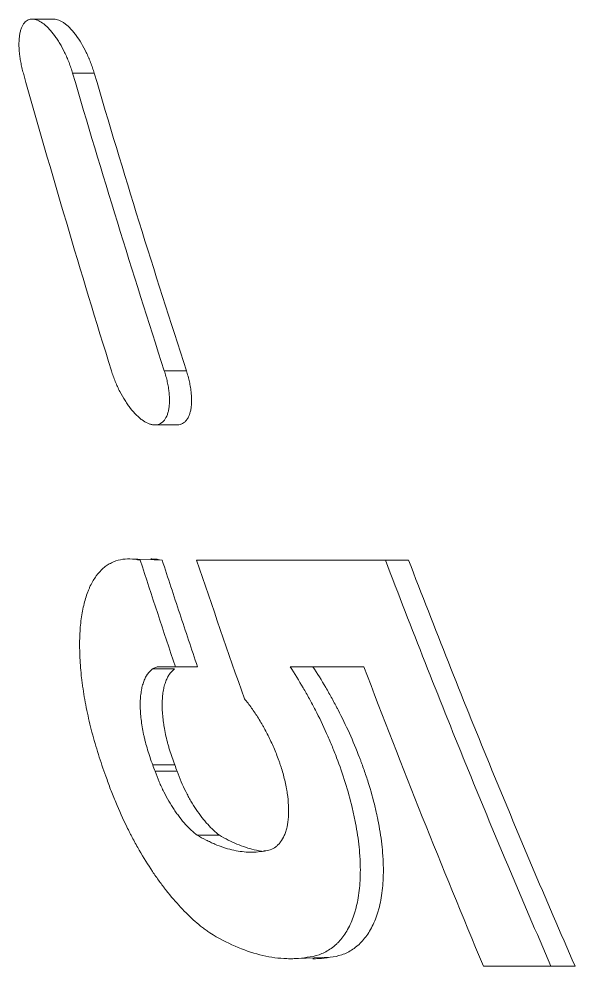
# Model space of a CAD drawing. Header units: millimetres. Extents: x 4664 to 8864, y -38 to 2932.
# Drawn here: x 7825.252 to 7827.041, y 2177.945 to 2180.993 of the extents above; entities that cross this region are included whole.
import ezdxf

# ---------------------------------------------------------------- set-up
doc = ezdxf.new("R2010")
doc.units = ezdxf.units.MM

msp = doc.modelspace()

# ---------------------------------------------------------------- linework, layer by layer
at = {"lineweight": 5}
for p, q in [((7825.3647, 2180.9923), (7825.2959, 2180.9923)), ((7825.4942, 2180.8182), (7825.4246, 2180.8182)), ((7825.7905, 2179.8605), (7825.7195, 2179.8605)), ((7825.6881, 2179.6864), (7825.7591, 2179.6864)), ((7825.7128, 2179.2511), (7825.6086, 2179.2553)), ((7826.5054, 2179.2511), (7826.4308, 2179.2511)), ((7825.8263, 2178.9079), (7825.7552, 2178.9079)), ((7825.752, 2178.901), (7825.6812, 2178.901)), ((7825.7531, 2178.5923), (7825.6823, 2178.5923)), ((7825.7607, 2178.5719), (7825.6898, 2178.5719)), ((7825.8968, 2178.3664), (7825.8253, 2178.3664)), ((7826.1243, 2177.9688), (7826.2525, 2177.9733)), ((7827.0407, 2177.9452), (7826.9633, 2177.9452))]:
    msp.add_line(p, q, dxfattribs=at)
for points, knots in [([(7825.4246, 2180.8182), (7825.4229, 2180.8241), (7825.421, 2180.8299), (7825.4171, 2180.8414), (7825.4151, 2180.847), (7825.4108, 2180.8581), (7825.4086, 2180.8636), (7825.4051, 2180.8717), (7825.4039, 2180.8744), (7825.4015, 2180.8797), (7825.4002, 2180.8823), (7825.394, 2180.8952), (7825.3888, 2180.9049), (7825.3807, 2180.9185), (7825.378, 2180.9229), (7825.3724, 2180.9315), (7825.3695, 2180.9355), (7825.3611, 2180.9471), (7825.3553, 2180.9541), (7825.3481, 2180.9618), (7825.3467, 2180.9633), (7825.3438, 2180.9662), (7825.3423, 2180.9676), (7825.338, 2180.9717), (7825.3351, 2180.9742), (7825.3266, 2180.9809), (7825.321, 2180.9844), (7825.3141, 2180.9877), (7825.3127, 2180.9883), (7825.31, 2180.9894), (7825.3086, 2180.9899), (7825.3046, 2180.9912), (7825.302, 2180.9917), (7825.2943, 2180.9927), (7825.2894, 2180.9923), (7825.2826, 2180.99), (7825.2804, 2180.989), (7825.2761, 2180.9863), (7825.2741, 2180.9847), (7825.2703, 2180.981), (7825.2685, 2180.9788), (7825.2652, 2180.974), (7825.2636, 2180.9713), (7825.2615, 2180.9668), (7825.2608, 2180.9652), (7825.2595, 2180.9619), (7825.2589, 2180.9602), (7825.2571, 2180.9548), (7825.2551, 2180.9472), (7825.2538, 2180.9386), (7825.253, 2180.9318), (7825.2528, 2180.9295), (7825.2524, 2180.9248), (7825.2523, 2180.9223), (7825.252, 2180.9148), (7825.2519, 2180.9045), (7825.2525, 2180.8937), (7825.2533, 2180.8853), (7825.2537, 2180.8811), (7825.2542, 2180.8768), (7825.2545, 2180.8739), (7825.2547, 2180.8725), (7825.2557, 2180.8652), (7825.2567, 2180.8594), (7825.2589, 2180.8477), (7825.2614, 2180.8359), (7825.2645, 2180.8241), (7825.2661, 2180.8182)], [0, 0, 0, 0, 0.03125, 0.03125, 0.0625, 0.0625, 0.09375, 0.09375, 0.109375, 0.109375, 0.125, 0.125, 0.1875, 0.1875, 0.21875, 0.21875, 0.25, 0.25, 0.3125, 0.3125, 0.328125, 0.328125, 0.34375, 0.34375, 0.375, 0.375, 0.4375, 0.4375, 0.453125, 0.453125, 0.46875, 0.46875, 0.5, 0.5, 0.5625, 0.5625, 0.59375, 0.59375, 0.625, 0.625, 0.65625, 0.65625, 0.6875, 0.6875, 0.703125, 0.703125, 0.71875, 0.71875, 0.75, 0.78125, 0.78125, 0.796875, 0.796875, 0.8125, 0.8125, 0.84375, 0.875, 0.875, 0.890625, 0.898438, 0.898438, 0.90625, 0.90625, 0.9375, 0.9375, 0.96875, 1, 1, 1, 1]), ([(7825.4942, 2180.8182), (7825.4925, 2180.824), (7825.4906, 2180.8298), (7825.4868, 2180.8412), (7825.4847, 2180.8469), (7825.4815, 2180.8553), (7825.4803, 2180.8581), (7825.4786, 2180.8622), (7825.4781, 2180.8636), (7825.4769, 2180.8663), (7825.474, 2180.8731), (7825.471, 2180.8797), (7825.4635, 2180.8951), (7825.4583, 2180.9048), (7825.4474, 2180.9232), (7825.4418, 2180.9316), (7825.4333, 2180.9432), (7825.4304, 2180.9468), (7825.4261, 2180.9521), (7825.4247, 2180.9538), (7825.4218, 2180.9571), (7825.4203, 2180.9587), (7825.413, 2180.9665), (7825.4073, 2180.9718), (7825.3987, 2180.9786), (7825.3959, 2180.9806), (7825.3916, 2180.9833), (7825.3902, 2180.9841), (7825.3874, 2180.9857), (7825.386, 2180.9864), (7825.379, 2180.9897), (7825.3737, 2180.9914), (7825.367, 2180.9922), (7825.3655, 2180.9923), (7825.364, 2180.9923)], [0, 0, 0, 0, 0.060212, 0.060212, 0.120424, 0.120424, 0.150531, 0.150531, 0.165584, 0.165584, 0.180637, 0.240849, 0.240849, 0.361273, 0.361273, 0.481698, 0.481698, 0.54191, 0.54191, 0.572016, 0.572016, 0.602122, 0.602122, 0.722547, 0.722547, 0.782759, 0.782759, 0.812865, 0.812865, 0.842971, 0.842971, 0.963395, 0.963395, 1, 1, 1, 1]), ([(7825.5494, 2179.8605), (7825.5512, 2179.8546), (7825.5532, 2179.8487), (7825.5573, 2179.8372), (7825.5595, 2179.8316), (7825.564, 2179.8204), (7825.5664, 2179.815), (7825.5701, 2179.8069), (7825.5714, 2179.8042), (7825.574, 2179.7989), (7825.5753, 2179.7963), (7825.5819, 2179.7834), (7825.5874, 2179.7737), (7825.596, 2179.7601), (7825.599, 2179.7557), (7825.6049, 2179.7472), (7825.6079, 2179.7432), (7825.617, 2179.7317), (7825.6231, 2179.7248), (7825.6308, 2179.7171), (7825.6324, 2179.7156), (7825.6355, 2179.7127), (7825.6371, 2179.7113), (7825.6417, 2179.7072), (7825.6448, 2179.7048), (7825.654, 2179.6981), (7825.6601, 2179.6945), (7825.669, 2179.6905), (7825.672, 2179.6894), (7825.6764, 2179.6881), (7825.6779, 2179.6878), (7825.6807, 2179.6872), (7825.6822, 2179.6869), (7825.6892, 2179.6861), (7825.6945, 2179.6864), (7825.7021, 2179.6885), (7825.7045, 2179.6894), (7825.708, 2179.6913), (7825.7092, 2179.692), (7825.7115, 2179.6936), (7825.7126, 2179.6944), (7825.7158, 2179.6972), (7825.7178, 2179.6993), (7825.7216, 2179.7041), (7825.7233, 2179.7068), (7825.7253, 2179.7105), (7825.7257, 2179.7112), (7825.7265, 2179.7128), (7825.7269, 2179.7136), (7825.728, 2179.7161), (7825.7286, 2179.7178), (7825.7306, 2179.7231), (7825.7317, 2179.7269), (7825.7336, 2179.735), (7825.7343, 2179.7393), (7825.7352, 2179.7461), (7825.7355, 2179.7484), (7825.7357, 2179.752), (7825.7358, 2179.7533), (7825.736, 2179.7557), (7825.7363, 2179.7619), (7825.7363, 2179.7735), (7825.7355, 2179.7845), (7825.7348, 2179.7915), (7825.7346, 2179.7929), (7825.7343, 2179.7958), (7825.7341, 2179.7972), (7825.7335, 2179.8015), (7825.7331, 2179.8044), (7825.7316, 2179.8132), (7825.7305, 2179.819), (7825.7279, 2179.8308), (7825.7265, 2179.8367), (7825.724, 2179.8456), (7825.7232, 2179.8486), (7825.7214, 2179.8546), (7825.7205, 2179.8576), (7825.7195, 2179.8605)], [0, 0, 0, 0, 0.03125, 0.03125, 0.0625, 0.0625, 0.09375, 0.09375, 0.109375, 0.109375, 0.125, 0.125, 0.1875, 0.1875, 0.21875, 0.21875, 0.25, 0.25, 0.3125, 0.3125, 0.328125, 0.328125, 0.34375, 0.34375, 0.375, 0.375, 0.4375, 0.4375, 0.46875, 0.46875, 0.484375, 0.484375, 0.5, 0.5, 0.5625, 0.5625, 0.59375, 0.59375, 0.609375, 0.609375, 0.625, 0.625, 0.65625, 0.65625, 0.6875, 0.6875, 0.695313, 0.695313, 0.703125, 0.703125, 0.71875, 0.71875, 0.75, 0.75, 0.78125, 0.78125, 0.796875, 0.796875, 0.804687, 0.804687, 0.8125, 0.84375, 0.875, 0.875, 0.882812, 0.882812, 0.890625, 0.890625, 0.90625, 0.90625, 0.9375, 0.9375, 0.96875, 0.96875, 0.984375, 0.984375, 1, 1, 1, 1]), ([(7825.7599, 2179.6864), (7825.7608, 2179.6864), (7825.7617, 2179.6864), (7825.7652, 2179.6866), (7825.7679, 2179.6871), (7825.7717, 2179.6881), (7825.773, 2179.6886), (7825.7755, 2179.6895), (7825.7767, 2179.6901), (7825.7802, 2179.692), (7825.7824, 2179.6935), (7825.7867, 2179.6971), (7825.7887, 2179.6992), (7825.7915, 2179.7028), (7825.7924, 2179.7041), (7825.7942, 2179.7067), (7825.7951, 2179.7082), (7825.7975, 2179.7127), (7825.8004, 2179.7192), (7825.8027, 2179.7267), (7825.8046, 2179.7348), (7825.8054, 2179.7391), (7825.8061, 2179.7448), (7825.8062, 2179.746), (7825.8065, 2179.7483), (7825.8066, 2179.7495), (7825.8069, 2179.7532), (7825.807, 2179.7556), (7825.8073, 2179.7631), (7825.8073, 2179.7734), (7825.8066, 2179.7844), (7825.8058, 2179.7915), (7825.8057, 2179.7929), (7825.8053, 2179.7957), (7825.8048, 2179.8001), (7825.8041, 2179.8044), (7825.8027, 2179.8131), (7825.8016, 2179.819), (7825.7996, 2179.8278), (7825.7989, 2179.8308), (7825.7974, 2179.8367), (7825.7967, 2179.8397), (7825.7942, 2179.8487), (7825.7924, 2179.8546), (7825.7905, 2179.8605)], [0, 0, 0, 0, 0.021267, 0.021267, 0.086516, 0.086516, 0.119141, 0.119141, 0.151765, 0.151765, 0.217014, 0.217014, 0.282263, 0.282263, 0.314887, 0.314887, 0.347512, 0.347512, 0.41276, 0.478009, 0.478009, 0.543258, 0.543258, 0.55957, 0.55957, 0.575883, 0.575883, 0.608507, 0.608507, 0.673756, 0.739005, 0.739005, 0.755317, 0.755317, 0.771629, 0.804253, 0.804253, 0.869502, 0.869502, 0.902127, 0.902127, 0.934751, 0.934751, 1, 1, 1, 1]), ([(7825.6422, 2179.2511), (7825.6308, 2179.2536), (7825.6198, 2179.255), (7825.5984, 2179.2556), (7825.5881, 2179.2547), (7825.5682, 2179.2505), (7825.5586, 2179.2473), (7825.5471, 2179.2416), (7825.5448, 2179.2404), (7825.5403, 2179.2378), (7825.5337, 2179.2337), (7825.5274, 2179.2288), (7825.5152, 2179.2183), (7825.5077, 2179.2101), (7825.4937, 2179.1911), (7825.4873, 2179.1804), (7825.4801, 2179.1653), (7825.4787, 2179.1622), (7825.476, 2179.1558), (7825.4746, 2179.1525), (7825.4708, 2179.1424), (7825.4684, 2179.1354), (7825.4618, 2179.1136), (7825.4581, 2179.098), (7825.4524, 2179.0647), (7825.4502, 2179.047), (7825.4485, 2179.0234), (7825.4482, 2179.0186), (7825.4477, 2179.0089), (7825.4475, 2179.0039), (7825.4471, 2178.989), (7825.447, 2178.9789), (7825.4474, 2178.9481), (7825.4484, 2178.9269), (7825.4511, 2178.8941), (7825.4522, 2178.883), (7825.4542, 2178.8662), (7825.4552, 2178.8577), (7825.4564, 2178.8491), (7825.4572, 2178.8434), (7825.4576, 2178.8405), (7825.4614, 2178.8145), (7825.4656, 2178.7913), (7825.4752, 2178.7445), (7825.4807, 2178.721), (7825.49, 2178.6855), (7825.4933, 2178.6737), (7825.5001, 2178.6499), (7825.5037, 2178.638), (7825.5149, 2178.6027), (7825.5229, 2178.5794), (7825.5315, 2178.5562)], [0, 0, 0, 0, 0.0625, 0.0625, 0.125, 0.125, 0.1875, 0.1875, 0.203125, 0.203125, 0.21875, 0.25, 0.25, 0.3125, 0.3125, 0.375, 0.375, 0.390625, 0.390625, 0.40625, 0.40625, 0.4375, 0.4375, 0.5, 0.5, 0.5625, 0.5625, 0.578125, 0.578125, 0.59375, 0.59375, 0.625, 0.625, 0.6875, 0.6875, 0.71875, 0.71875, 0.734375, 0.742187, 0.742187, 0.75, 0.75, 0.8125, 0.8125, 0.875, 0.875, 0.90625, 0.90625, 0.9375, 0.9375, 1, 1, 1, 1]), ([(7825.7128, 2179.2511), (7825.7015, 2179.2536), (7825.6904, 2179.255), (7825.6786, 2179.2553), (7825.6774, 2179.2553), (7825.6763, 2179.2553)], [0, 0, 0, 0, 0.90415, 0.90415, 1, 1, 1, 1]), ([(7826.4308, 2179.2511), (7826.4272, 2179.2511), (7826.4198, 2179.2511), (7826.4088, 2179.2511), (7826.3978, 2179.2511), (7826.3869, 2179.2511), (7826.3759, 2179.2511), (7826.365, 2179.2511), (7826.3541, 2179.2511), (7826.3432, 2179.2511), (7826.3323, 2179.2511), (7826.3215, 2179.2511), (7826.3107, 2179.2511), (7826.2999, 2179.2511), (7826.2891, 2179.2511), (7826.2783, 2179.2511), (7826.2675, 2179.2511), (7826.2568, 2179.2511), (7826.2461, 2179.2511), (7826.2354, 2179.2511), (7826.2247, 2179.2511), (7826.2141, 2179.2511), (7826.2035, 2179.2511), (7826.1928, 2179.2511), (7826.1822, 2179.2511), (7826.1717, 2179.2511), (7826.1611, 2179.2511), (7826.1506, 2179.2511), (7826.1401, 2179.2511), (7826.1296, 2179.2511), (7826.1191, 2179.2511), (7826.1086, 2179.2511), (7826.0982, 2179.2511), (7826.0877, 2179.2511), (7826.0773, 2179.2511), (7826.067, 2179.2511), (7826.0566, 2179.2511), (7826.0463, 2179.2511), (7826.0359, 2179.2511), (7826.0256, 2179.2511), (7826.0153, 2179.2511), (7826.0051, 2179.2511), (7825.9948, 2179.2511), (7825.9846, 2179.2511), (7825.9744, 2179.2511), (7825.9642, 2179.2511), (7825.954, 2179.2511), (7825.9439, 2179.2511), (7825.9337, 2179.2511), (7825.9236, 2179.2511), (7825.9135, 2179.2511), (7825.9035, 2179.2511), (7825.8934, 2179.2511), (7825.8834, 2179.2511), (7825.8734, 2179.2511), (7825.8634, 2179.2511), (7825.8534, 2179.2511), (7825.8434, 2179.2511), (7825.8335, 2179.2511), (7825.8269, 2179.2511), (7825.8236, 2179.2511)], [0, 0, 0, 0, 0.017208, 0.034417, 0.051627, 0.068838, 0.086051, 0.103264, 0.120479, 0.137695, 0.154912, 0.17213, 0.18935, 0.20657, 0.223792, 0.241015, 0.258239, 0.275465, 0.292691, 0.309919, 0.327148, 0.344378, 0.361609, 0.378841, 0.396075, 0.41331, 0.430546, 0.447783, 0.465021, 0.482261, 0.499501, 0.516743, 0.533986, 0.55123, 0.568476, 0.585723, 0.60297, 0.620219, 0.63747, 0.654721, 0.671974, 0.689227, 0.706482, 0.723738, 0.740996, 0.758254, 0.775514, 0.792775, 0.810037, 0.827301, 0.844565, 0.861831, 0.879098, 0.896366, 0.913635, 0.930906, 0.948178, 0.96545, 0.982725, 1, 1, 1, 1]), ([(7826.9633, 2177.9452), (7826.8695, 2178.1607), (7826.7782, 2178.3774), (7826.6008, 2178.8127), (7826.5146, 2179.0314), (7826.4308, 2179.2511)], [0, 0, 0, 0, 0.5, 0.5, 1, 1, 1, 1]), ([(7826.5054, 2179.2511), (7826.5895, 2179.0317), (7826.676, 2178.8131), (7826.8544, 2178.3778), (7826.9462, 2178.161), (7827.0407, 2177.9452)], [0, 0, 0, 0, 0.5, 0.5, 1, 1, 1, 1]), ([(7825.6812, 2178.901), (7825.6844, 2178.9033), (7825.6877, 2178.905), (7825.6948, 2178.9073), (7825.6986, 2178.9079), (7825.7025, 2178.9079)], [0, 0, 0, 0, 0.5, 0.5, 1, 1, 1, 1]), ([(7826.1792, 2177.9733), (7826.1925, 2177.9746), (7826.2052, 2177.9774), (7826.2296, 2177.9859), (7826.2412, 2177.9917), (7826.2577, 2178.0028), (7826.2631, 2178.0069), (7826.2695, 2178.0125), (7826.2708, 2178.0137), (7826.2734, 2178.0161), (7826.2746, 2178.0173), (7826.2784, 2178.021), (7826.2809, 2178.0236), (7826.2928, 2178.0369), (7826.3015, 2178.0492), (7826.3169, 2178.0767), (7826.3237, 2178.0921), (7826.3308, 2178.1134), (7826.3329, 2178.12), (7826.3348, 2178.1268), (7826.336, 2178.1314), (7826.3366, 2178.1337), (7826.3395, 2178.1454), (7826.3415, 2178.1551), (7826.3466, 2178.1852), (7826.3487, 2178.2064), (7826.3501, 2178.2401), (7826.3502, 2178.2517), (7826.3499, 2178.2695), (7826.3497, 2178.2755), (7826.3492, 2178.2877), (7826.3489, 2178.2938), (7826.3468, 2178.3248), (7826.3439, 2178.3502), (7826.3377, 2178.389), (7826.3353, 2178.4021), (7826.3314, 2178.4219), (7826.33, 2178.4285), (7826.327, 2178.4419), (7826.3255, 2178.4486), (7826.3174, 2178.4823), (7826.31, 2178.5091), (7826.2933, 2178.5625), (7826.284, 2178.5891), (7826.2713, 2178.6223), (7826.2687, 2178.6289), (7826.2635, 2178.6421), (7826.2608, 2178.6487), (7826.2527, 2178.6683), (7826.2471, 2178.6812), (7826.23, 2178.7195), (7826.2179, 2178.7445), (7826.1991, 2178.7812), (7826.1926, 2178.7933), (7826.1828, 2178.8113), (7826.1795, 2178.8173), (7826.1728, 2178.8291), (7826.1695, 2178.835), (7826.1526, 2178.864), (7826.1387, 2178.8865), (7826.1245, 2178.9083)], [0, 0, 0, 0, 0.0625, 0.0625, 0.125, 0.125, 0.15625, 0.15625, 0.164063, 0.164063, 0.171875, 0.171875, 0.1875, 0.1875, 0.25, 0.25, 0.3125, 0.3125, 0.328125, 0.335938, 0.335938, 0.34375, 0.34375, 0.375, 0.375, 0.4375, 0.4375, 0.46875, 0.46875, 0.484375, 0.484375, 0.5, 0.5, 0.5625, 0.5625, 0.59375, 0.59375, 0.609375, 0.609375, 0.625, 0.625, 0.6875, 0.6875, 0.75, 0.75, 0.765625, 0.765625, 0.78125, 0.78125, 0.8125, 0.8125, 0.875, 0.875, 0.90625, 0.90625, 0.921875, 0.921875, 0.9375, 0.9375, 1, 1, 1, 1]), ([(7826.2525, 2177.9733), (7826.2657, 2177.9746), (7826.2784, 2177.9773), (7826.3029, 2177.9858), (7826.3146, 2177.9916), (7826.3271, 2178), (7826.3285, 2178.0009), (7826.3313, 2178.0029), (7826.3326, 2178.0039), (7826.3367, 2178.007), (7826.3447, 2178.0135), (7826.3521, 2178.0209), (7826.3665, 2178.0368), (7826.3752, 2178.0489), (7826.3868, 2178.0696), (7826.3905, 2178.0769), (7826.3973, 2178.0923), (7826.4005, 2178.1005), (7826.4041, 2178.1112), (7826.4048, 2178.1134), (7826.4062, 2178.1178), (7826.4082, 2178.1245), (7826.4125, 2178.1406), (7826.4155, 2178.155), (7826.4206, 2178.185), (7826.4228, 2178.2062), (7826.4242, 2178.2401), (7826.4243, 2178.2517), (7826.4241, 2178.2666), (7826.424, 2178.2697), (7826.4238, 2178.2757), (7826.4235, 2178.2848), (7826.423, 2178.294), (7826.4209, 2178.3248), (7826.4179, 2178.3502), (7826.4117, 2178.3891), (7826.4093, 2178.4023), (7826.406, 2178.4189), (7826.4053, 2178.4222), (7826.4039, 2178.4289), (7826.4032, 2178.4322), (7826.4009, 2178.4423), (7826.3994, 2178.449), (7826.3913, 2178.4825), (7826.3838, 2178.5093), (7826.3712, 2178.5494), (7826.3667, 2178.5628), (7826.3597, 2178.5829), (7826.3573, 2178.5895), (7826.3536, 2178.5996), (7826.3524, 2178.6029), (7826.3499, 2178.6096), (7826.3486, 2178.6129), (7826.3372, 2178.6428), (7826.3263, 2178.6688), (7826.3033, 2178.7198), (7826.2911, 2178.7449), (7826.2769, 2178.7726), (7826.2753, 2178.7756), (7826.272, 2178.7818), (7826.2704, 2178.7848), (7826.2656, 2178.7939), (7826.2558, 2178.812), (7826.2458, 2178.8297), (7826.2255, 2178.8644), (7826.2117, 2178.8867), (7826.1975, 2178.9083)], [0, 0, 0, 0, 0.0625, 0.0625, 0.125, 0.125, 0.132813, 0.132813, 0.140625, 0.140625, 0.15625, 0.1875, 0.1875, 0.25, 0.25, 0.28125, 0.28125, 0.3125, 0.3125, 0.320313, 0.320313, 0.328125, 0.34375, 0.375, 0.375, 0.4375, 0.4375, 0.46875, 0.46875, 0.476563, 0.476563, 0.484375, 0.5, 0.5, 0.5625, 0.5625, 0.59375, 0.59375, 0.601563, 0.601563, 0.609375, 0.609375, 0.625, 0.625, 0.6875, 0.6875, 0.71875, 0.71875, 0.734375, 0.734375, 0.742188, 0.742188, 0.75, 0.75, 0.8125, 0.8125, 0.875, 0.875, 0.882813, 0.882813, 0.890625, 0.890625, 0.90625, 0.9375, 0.9375, 1, 1, 1, 1]), ([(7825.6823, 2178.5923), (7825.6761, 2178.6084), (7825.6706, 2178.6247), (7825.6632, 2178.6493), (7825.6609, 2178.6575), (7825.6577, 2178.6699), (7825.6567, 2178.674), (7825.6552, 2178.6803), (7825.6547, 2178.6824), (7825.6538, 2178.6865), (7825.6515, 2178.6968), (7825.6481, 2178.7151), (7825.6458, 2178.7309), (7825.644, 2178.7465), (7825.6433, 2178.7542), (7825.6426, 2178.7656), (7825.6424, 2178.7694), (7825.6421, 2178.7768), (7825.642, 2178.7804), (7825.642, 2178.7911), (7825.6424, 2178.805), (7825.6437, 2178.8178), (7825.645, 2178.8271), (7825.6454, 2178.8301), (7825.6463, 2178.8345), (7825.6465, 2178.836), (7825.6471, 2178.8389), (7825.6487, 2178.846), (7825.6506, 2178.8526), (7825.6539, 2178.8625), (7825.6558, 2178.8671), (7825.6589, 2178.8735), (7825.6606, 2178.8766), (7825.6623, 2178.8795), (7825.6635, 2178.8814), (7825.6641, 2178.8824), (7825.6671, 2178.8869), (7825.6697, 2178.8902), (7825.6753, 2178.8961), (7825.6782, 2178.8987), (7825.6812, 2178.901)], [0, 0, 0, 0, 0.125, 0.125, 0.1875, 0.1875, 0.21875, 0.21875, 0.234375, 0.234375, 0.25, 0.3125, 0.375, 0.375, 0.4375, 0.4375, 0.46875, 0.46875, 0.5, 0.5, 0.5625, 0.625, 0.625, 0.65625, 0.65625, 0.671875, 0.671875, 0.6875, 0.75, 0.75, 0.8125, 0.8125, 0.84375, 0.859375, 0.859375, 0.875, 0.875, 0.9375, 0.9375, 1, 1, 1, 1]), ([(7825.752, 2178.901), (7825.7459, 2178.8965), (7825.7404, 2178.8907), (7825.7343, 2178.8817), (7825.7325, 2178.8788), (7825.7308, 2178.8758), (7825.7297, 2178.8737), (7825.7292, 2178.8727), (7825.7266, 2178.8673), (7825.7228, 2178.858), (7825.7183, 2178.8423), (7825.7161, 2178.8306), (7825.7148, 2178.8214), (7825.7144, 2178.8182), (7825.7139, 2178.8133), (7825.7137, 2178.8117), (7825.7135, 2178.8084), (7825.7129, 2178.8001), (7825.7124, 2178.7845), (7825.7132, 2178.7625), (7825.7146, 2178.747), (7825.7159, 2178.7351), (7825.7165, 2178.7312), (7825.7176, 2178.7232), (7825.7182, 2178.7191), (7825.7203, 2178.707), (7825.7234, 2178.6908), (7825.7272, 2178.6743), (7825.7305, 2178.6618), (7825.7316, 2178.6577), (7825.7339, 2178.6494), (7825.7351, 2178.6452), (7825.7388, 2178.6328), (7825.7415, 2178.6246), (7825.7471, 2178.6084), (7825.75, 2178.6003), (7825.7531, 2178.5923)], [0, 0, 0, 0, 0.125, 0.125, 0.15625, 0.171875, 0.171875, 0.1875, 0.1875, 0.25, 0.3125, 0.375, 0.375, 0.40625, 0.40625, 0.421875, 0.421875, 0.4375, 0.5, 0.5625, 0.625, 0.625, 0.65625, 0.65625, 0.6875, 0.6875, 0.75, 0.8125, 0.8125, 0.84375, 0.84375, 0.875, 0.875, 0.9375, 0.9375, 1, 1, 1, 1]), ([(7825.9772, 2178.8055), (7825.985, 2178.7959), (7825.9927, 2178.7859), (7826.0077, 2178.7649), (7826.015, 2178.7539), (7826.0258, 2178.7366), (7826.0294, 2178.7307), (7826.0347, 2178.7217), (7826.0364, 2178.7186), (7826.0399, 2178.7125), (7826.0416, 2178.7093), (7826.0501, 2178.6937), (7826.0566, 2178.6809), (7826.0688, 2178.6547), (7826.0746, 2178.6413), (7826.0827, 2178.6208), (7826.0853, 2178.6139), (7826.0891, 2178.6033), (7826.0903, 2178.5998), (7826.0927, 2178.5927), (7826.0939, 2178.5892), (7826.0995, 2178.5715), (7826.1034, 2178.5574), (7826.1085, 2178.5363), (7826.11, 2178.5293), (7826.1121, 2178.5188), (7826.1127, 2178.5153), (7826.1136, 2178.5101), (7826.1139, 2178.5084), (7826.1145, 2178.5049), (7826.1148, 2178.5032), (7826.1171, 2178.4877), (7826.1184, 2178.4745), (7826.1194, 2178.4554), (7826.1195, 2178.4491), (7826.1195, 2178.4399), (7826.1194, 2178.4369), (7826.1192, 2178.4324), (7826.1192, 2178.4309), (7826.119, 2178.4279), (7826.1189, 2178.4265), (7826.118, 2178.4134), (7826.1165, 2178.4027), (7826.1131, 2178.3878), (7826.1119, 2178.3831), (7826.1097, 2178.3763), (7826.1089, 2178.3741), (7826.1073, 2178.3698), (7826.1064, 2178.3677), (7826.102, 2178.3576), (7826.0979, 2178.3505), (7826.091, 2178.3413), (7826.0886, 2178.3385), (7826.0847, 2178.3346), (7826.0834, 2178.3334), (7826.0807, 2178.3311), (7826.0794, 2178.33), (7826.0724, 2178.3248), (7826.0665, 2178.3216), (7826.054, 2178.3172), (7826.0474, 2178.3159), (7826.0405, 2178.3154)], [0, 0, 0, 0, 0.0625, 0.0625, 0.125, 0.125, 0.15625, 0.15625, 0.171875, 0.171875, 0.1875, 0.1875, 0.25, 0.25, 0.3125, 0.3125, 0.34375, 0.34375, 0.359375, 0.359375, 0.375, 0.375, 0.4375, 0.4375, 0.46875, 0.46875, 0.484375, 0.484375, 0.492187, 0.492187, 0.5, 0.5, 0.5625, 0.5625, 0.59375, 0.59375, 0.609375, 0.609375, 0.617187, 0.617187, 0.625, 0.625, 0.6875, 0.6875, 0.71875, 0.71875, 0.734375, 0.734375, 0.75, 0.75, 0.8125, 0.8125, 0.84375, 0.84375, 0.859375, 0.859375, 0.875, 0.875, 0.9375, 0.9375, 1, 1, 1, 1]), ([(7825.8253, 2178.3664), (7825.819, 2178.3711), (7825.8127, 2178.3764), (7825.8002, 2178.388), (7825.794, 2178.3943), (7825.7816, 2178.408), (7825.7755, 2178.4153), (7825.7678, 2178.4252), (7825.7663, 2178.4272), (7825.7633, 2178.4313), (7825.7617, 2178.4334), (7825.7572, 2178.4397), (7825.7542, 2178.444), (7825.7454, 2178.4572), (7825.7397, 2178.4664), (7825.7286, 2178.4855), (7825.7232, 2178.4955), (7825.7154, 2178.511), (7825.7129, 2178.5163), (7825.7079, 2178.5271), (7825.7054, 2178.5326), (7825.6984, 2178.5492), (7825.6939, 2178.5604), (7825.6898, 2178.5719)], [0, 0, 0, 0, 0.125, 0.125, 0.25, 0.25, 0.375, 0.375, 0.40625, 0.40625, 0.4375, 0.4375, 0.5, 0.5, 0.625, 0.625, 0.75, 0.75, 0.8125, 0.8125, 0.875, 0.875, 1, 1, 1, 1]), ([(7825.7607, 2178.5719), (7825.7648, 2178.5604), (7825.7692, 2178.5492), (7825.7786, 2178.5274), (7825.7835, 2178.5168), (7825.7913, 2178.5012), (7825.794, 2178.4961), (7825.7981, 2178.4885), (7825.7994, 2178.486), (7825.8022, 2178.4811), (7825.8036, 2178.4786), (7825.8106, 2178.4665), (7825.8164, 2178.4573), (7825.8282, 2178.4398), (7825.8342, 2178.4314), (7825.8419, 2178.4215), (7825.8435, 2178.4195), (7825.8466, 2178.4157), (7825.8512, 2178.41), (7825.8559, 2178.4047), (7825.8653, 2178.3944), (7825.8715, 2178.388), (7825.8841, 2178.3764), (7825.8905, 2178.3711), (7825.8968, 2178.3664)], [0, 0, 0, 0, 0.125, 0.125, 0.25, 0.25, 0.3125, 0.3125, 0.34375, 0.34375, 0.375, 0.375, 0.5, 0.5, 0.625, 0.625, 0.65625, 0.65625, 0.6875, 0.75, 0.75, 0.875, 0.875, 1, 1, 1, 1]), ([(7825.5315, 2178.5562), (7825.5364, 2178.5419), (7825.5415, 2178.5277), (7825.5521, 2178.4998), (7825.5576, 2178.486), (7825.5745, 2178.4451), (7825.5865, 2178.4186), (7825.6023, 2178.3864), (7825.6072, 2178.3767), (7825.6121, 2178.3672), (7825.6154, 2178.3609), (7825.617, 2178.3578), (7825.6254, 2178.3421), (7825.6321, 2178.3298), (7825.6528, 2178.294), (7825.6669, 2178.2713), (7825.6886, 2178.2389), (7825.696, 2178.2283), (7825.7071, 2178.213), (7825.7128, 2178.2054), (7825.7184, 2178.1979), (7825.7222, 2178.193), (7825.7241, 2178.1906), (7825.7412, 2178.1688), (7825.7566, 2178.1509), (7825.7875, 2178.1179), (7825.803, 2178.1027), (7825.8265, 2178.082), (7825.8343, 2178.0755), (7825.8461, 2178.0662), (7825.8501, 2178.0631), (7825.858, 2178.0573), (7825.8619, 2178.0545), (7825.8659, 2178.0517)], [0, 0, 0, 0, 0.0625, 0.0625, 0.125, 0.125, 0.25, 0.25, 0.28125, 0.296875, 0.296875, 0.3125, 0.3125, 0.375, 0.375, 0.5, 0.5, 0.5625, 0.5625, 0.59375, 0.609375, 0.609375, 0.625, 0.625, 0.75, 0.75, 0.875, 0.875, 0.9375, 0.9375, 0.96875, 0.96875, 1, 1, 1, 1]), ([(7826.0405, 2178.3154), (7826.024, 2178.3122), (7826.007, 2178.3111), (7825.9724, 2178.3124), (7825.9548, 2178.315), (7825.9188, 2178.3236), (7825.9005, 2178.3297), (7825.8772, 2178.3395), (7825.8726, 2178.3416), (7825.8632, 2178.346), (7825.8585, 2178.3483), (7825.8443, 2178.3555), (7825.8348, 2178.3607), (7825.8253, 2178.3664)], [0, 0, 0, 0, 0.25, 0.25, 0.5, 0.5, 0.75, 0.75, 0.8125, 0.8125, 0.875, 0.875, 1, 1, 1, 1]), ([(7825.8968, 2178.3664), (7825.9159, 2178.3551), (7825.9347, 2178.3455), (7825.9719, 2178.3298), (7825.9902, 2178.3237), (7826.0192, 2178.3168), (7826.03, 2178.3148), (7826.0406, 2178.3135)], [0, 0, 0, 0, 0.384365, 0.384365, 0.768731, 0.768731, 1, 1, 1, 1]), ([(7825.8659, 2178.0517), (7825.8933, 2178.035), (7825.9204, 2178.0208), (7825.9741, 2177.9975), (7826.0006, 2177.9883), (7826.053, 2177.9749), (7826.0789, 2177.9708), (7826.1107, 2177.969), (7826.1171, 2177.9688), (7826.1266, 2177.9688), (7826.1297, 2177.9688), (7826.136, 2177.969), (7826.1517, 2177.9696), (7826.1671, 2177.9713), (7826.1792, 2177.9733)], [0, 0, 0, 0, 0.25, 0.25, 0.5, 0.5, 0.75, 0.75, 0.8125, 0.8125, 0.84375, 0.84375, 0.875, 1, 1, 1, 1]), ([(7826.1974, 2177.9688), (7826.2002, 2177.9688), (7826.2031, 2177.9688), (7826.209, 2177.969), (7826.2248, 2177.9696), (7826.2403, 2177.9713), (7826.2525, 2177.9733)], [0, 0, 0, 0, 0.151081, 0.151081, 0.320865, 1, 1, 1, 1])]:
    msp.add_open_spline(points, degree=3, knots=knots, dxfattribs=at)
for points in [[(7825.2661, 2180.8182), (7825.3562, 2180.4977), (7825.4506, 2180.1784), (7825.5494, 2179.8605)], [(7825.7195, 2179.8605), (7825.6167, 2180.1784), (7825.5185, 2180.4976), (7825.4246, 2180.8182)], [(7825.4942, 2180.8182), (7825.5412, 2180.6584), (7825.6376, 2180.3389), (7825.7387, 2180.0199), (7825.7905, 2179.8605)], [(7825.7552, 2178.9079), (7825.7169, 2179.022), (7825.6793, 2179.1365), (7825.6422, 2179.2511)], [(7825.7128, 2179.2511), (7825.7314, 2179.1939), (7825.7689, 2179.0794), (7825.8071, 2178.965), (7825.8263, 2178.9079)], [(7825.8236, 2179.2511), (7825.8737, 2179.1022), (7825.925, 2178.9536), (7825.9772, 2178.8055)], [(7825.7025, 2178.9079), (7825.72, 2178.9079), (7825.7375, 2178.9079), (7825.7552, 2178.9079)], [(7826.1245, 2178.9083), (7826.2018, 2178.9083), (7826.2808, 2178.9083), (7826.3613, 2178.9083)], [(7826.3613, 2178.9083), (7826.4841, 2178.5851), (7826.6122, 2178.264), (7826.7458, 2177.9452)], [(7825.6898, 2178.5719), (7825.6873, 2178.5787), (7825.6848, 2178.5855), (7825.6823, 2178.5923)], [(7825.7531, 2178.5923), (7825.7556, 2178.5855), (7825.7582, 2178.5787), (7825.7607, 2178.5719)], [(7826.7458, 2177.9452), (7826.8172, 2177.9452), (7826.8897, 2177.9452), (7826.9633, 2177.9452)]]:
    msp.add_open_spline(points, degree=3, dxfattribs=at)

doc.saveas('drawing.dxf')
